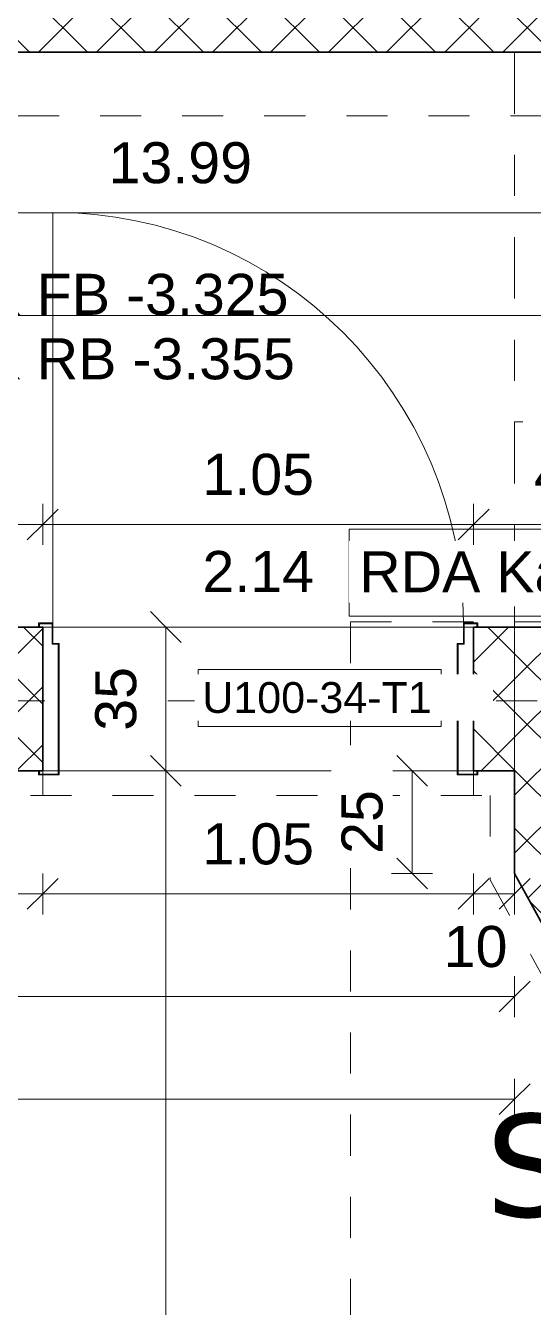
# Model space of a CAD drawing. Header units: metres. Extents: x -86 to 44, y -23 to 39.
# Drawn here: x -23.355 to -22.117, y 14.915 to 18.036 of the extents above; entities that cross this region are included whole.
import ezdxf

# ---------------------------------------------------------------- set-up
doc = ezdxf.new("R2010")
doc.units = ezdxf.units.M
for name, pattern in [('_Rasterlinie_', [0.375, 0.2, -0.05, 0.075, -0.05]), ('_Verdeckte Linien_', [0.15, 0.1, -0.05]), ('Grundrissdarstellung Sturz', [0.25, 0.15, -0.05, 0, -0.05]), ('Strichpunkt - Fein', [0.2, 0.1, -0.05, 0, -0.05])]:
    doc.linetypes.add(name, pattern=pattern)
for name, color, linetype, lineweight in [('A-____-____-DIMS', 7, 'Continuous', 5), ('A-____-____-DIMS-50', 7, 'Continuous', 5), ('A-____-NOTE-TEXT', 7, 'Continuous', 9), ('A-DETL-____-HDLN', 7, '_Verdeckte Linien_', 9), ('A-DETL-GENF-OTLN', 7, 'Continuous', 9), ('A-DOOR-____-IDEN', 7, 'Continuous', 5), ('A-DOOR-____-OTLN', 7, 'Continuous', 9), ('A-DOOR-FRAM-MCUT', 7, 'Continuous', 9), ('A-DOOR-OPNG-OTLN', 7, 'Continuous', 9), ('A-FLOR-____-OTLN', 7, 'Continuous', 9), ('A-FLOR-____-OVHD', 7, 'Strichpunkt - Fein', 9), ('A-WALL-____-MCUT', 7, 'Continuous', 35), ('A-WALL-____-PATT', 7, 'Continuous', 35), ('G-____-____-DIMS', 7, 'Continuous', 5), ('S-GRID-____-OTLN', 7, 'Continuous', 5)]:
    doc.layers.add(name, color=color, linetype=linetype, lineweight=lineweight)
doc.layers.add('S-GRID-____-IDEN', color=7, linetype='Continuous', lineweight=9, true_color=0x5555aa)
doc.styles.add('Arial_1', font='arial.ttf', dxfattribs={"height": 0.1})
doc.styles.add('Arial_2', font='arial.ttf', dxfattribs={"height": 0.075})
doc.styles.add('Verdana_B', font='verdana.ttf', dxfattribs={"height": 0.25})
doc.dimstyles.new('Arial_2_00mm_fein', dxfattribs={"dimscale": 0.3048, "dimtxt": 0.102026, "dimasz": 0.246063, "dimexe": 0.164042, "dimexo": 0.0625, "dimgap": 0.123031, "dimtad": 1, "dimdec": 1, "dimlfac": 100, "dimrnd": 0.5, "dimdsep": 46, "dimtxsty": 'Arial_1', "dimblk1": 'OBLIQUE', "dimblk2": 'OBLIQUE', "dimsah": 1, "dimcen": 0.09, "dimazin": 0, "dimtfac": 1, "dimtdec": 4, "dimtix": 1, "dimtmove": 0, "dimatfit": 3, "dimfxl": 0.164042, "dimfxlon": 1, "dimtvp": 1, "dimtfill": 1, "dimtolj": 1, "dimtzin": 0, "dimarcsym": 2})
doc.dimstyles.new('Arial_2_00mm_fein_2', dxfattribs={"dimscale": 0.3048, "dimtxt": 0.102026, "dimasz": 0.246063, "dimexe": 0.164042, "dimexo": 0.0625, "dimgap": 0.123031, "dimtad": 1, "dimrnd": 0.005, "dimzin": 0, "dimdsep": 46, "dimtxsty": 'Arial_1', "dimblk1": 'OBLIQUE', "dimblk2": 'OBLIQUE', "dimsah": 1, "dimcen": 0.09, "dimazin": 0, "dimtfac": 1, "dimtdec": 4, "dimtix": 1, "dimtmove": 0, "dimatfit": 3, "dimfxl": 0.164042, "dimfxlon": 1, "dimtvp": 1, "dimtfill": 1, "dimtolj": 1, "dimtzin": 0, "dimarcsym": 2})
doc.dimstyles.new('SUB_Rohbau_fein', dxfattribs={"dimscale": 0.3048, "dimtxt": 0.102026, "dimasz": 0.246063, "dimexe": 0.164042, "dimexo": 0.0625, "dimgap": 0.123031, "dimtad": 1, "dimdec": 1, "dimlfac": 100, "dimrnd": 0.5, "dimdsep": 46, "dimtxsty": 'Arial_1', "dimblk1": 'OBLIQUE', "dimblk2": 'OBLIQUE', "dimsah": 1, "dimcen": 0.09, "dimazin": 0, "dimtfac": 1, "dimtdec": 4, "dimtix": 1, "dimtmove": 0, "dimatfit": 3, "dimfxl": 0.164042, "dimfxlon": 1, "dimtvp": 1, "dimtfill": 1, "dimtolj": 1, "dimtzin": 0, "dimarcsym": 2})
doc.dimstyles.new('SUB_Rohbau_fein_1', dxfattribs={"dimscale": 0.3048, "dimtxt": 0.102026, "dimasz": 0.246063, "dimexe": 0.164042, "dimexo": 0.0625, "dimgap": 0.123031, "dimtad": 1, "dimrnd": 0.005, "dimzin": 0, "dimdsep": 46, "dimtxsty": 'Arial_1', "dimblk1": 'OBLIQUE', "dimblk2": 'OBLIQUE', "dimsah": 1, "dimcen": 0.09, "dimazin": 0, "dimtfac": 1, "dimtdec": 4, "dimtix": 1, "dimtmove": 0, "dimatfit": 3, "dimfxl": 0.164042, "dimfxlon": 1, "dimtvp": 1, "dimtfill": 1, "dimtolj": 1, "dimtzin": 0, "dimarcsym": 2})
doc.dimstyles.new('SUB_Rohbau_fein_3', dxfattribs={"dimscale": 0.3048, "dimtxt": 0.102026, "dimasz": 0.246063, "dimexe": 0.164042, "dimexo": 0.0625, "dimgap": 0.123031, "dimtad": 1, "dimdec": 1, "dimlfac": 100, "dimrnd": 0.5, "dimdsep": 46, "dimtxsty": 'Arial_1', "dimblk1": 'OBLIQUE', "dimblk2": 'OBLIQUE', "dimsah": 1, "dimcen": 0.09, "dimazin": 0, "dimtfac": 1, "dimtdec": 4, "dimtix": 1, "dimtmove": 2, "dimatfit": 3, "dimfxl": 0.164042, "dimfxlon": 1, "dimtvp": 1, "dimtfill": 1, "dimtolj": 1, "dimtzin": 0, "dimarcsym": 2})
doc.dimstyles.new('SUB_Rohbau_fein_7', dxfattribs={"dimscale": 0.3048, "dimtxt": 0.102026, "dimasz": 0.246063, "dimexe": 0.164042, "dimexo": 0.0625, "dimgap": 0.123031, "dimtad": 1, "dimrnd": 0.005, "dimzin": 0, "dimdsep": 46, "dimtxsty": 'Arial_1', "dimblk1": 'OBLIQUE', "dimblk2": 'OBLIQUE', "dimsah": 1, "dimcen": 0.09, "dimazin": 0, "dimtfac": 1, "dimtdec": 4, "dimtix": 1, "dimtmove": 0, "dimatfit": 3, "dimfxl": 0.164042, "dimfxlon": 1, "dimtvp": 1, "dimtfill": 1, "dimtolj": 1, "dimtzin": 0, "dimarcsym": 2})
doc.dimstyles.new('SUB_Rohbau_fein_8', dxfattribs={"dimscale": 0.3048, "dimtxt": 0.102026, "dimasz": 0.246063, "dimexe": 0.164042, "dimexo": 0.0625, "dimgap": 0.123031, "dimtad": 1, "dimdec": 1, "dimlfac": 100, "dimrnd": 0.5, "dimdsep": 46, "dimtxsty": 'Arial_1', "dimblk1": 'OBLIQUE', "dimblk2": 'OBLIQUE', "dimsah": 1, "dimcen": 0.09, "dimazin": 0, "dimtfac": 1, "dimtdec": 4, "dimtix": 1, "dimtmove": 0, "dimatfit": 3, "dimfxl": 0.164042, "dimfxlon": 1, "dimtvp": 1, "dimtfill": 1, "dimtolj": 1, "dimtzin": 0, "dimarcsym": 2})
pattern_1 = [(45, (0, 0), (-0.07071068, 0.07071068), []), (135, (0, 0), (-0.07071068, -0.07071068), [])]

# ---------------------------------------------------------------- blocks, each defined once
blk = doc.blocks.new('TU DF 1 - Stahlzarge - stumpf einschlagend - ML - 1050 x 2140 - EI30-31610280--01_UG_OK_FFB_AF')
at = {"layer": 'A-DOOR-____-OTLN', "linetype": 'Grundrissdarstellung Sturz'}
for p, q in [((-0.525, 0.175), (0.525, 0.175)), ((-0.525, -0.175), (0.525, -0.175))]:
    blk.add_line(p, q, dxfattribs=at)
at = {"layer": 'A-DOOR-FRAM-MCUT'}
for p, q in [((-0.535, 0.185), (-0.485, 0.185)), ((-0.535, 0.175), (-0.535, 0.185)), ((-0.533, 0.175), (-0.535, 0.175)), ((-0.533, 0.183), (-0.533, 0.175)), ((-0.487, 0.183), (-0.533, 0.183)), ((-0.487, -0.133), (-0.487, 0.183)), ((-0.485, 0.185), (-0.485, -0.135)), ((0.485, 0.185), (0.535, 0.185)), ((0.485, -0.135), (0.485, 0.185)), ((0.487, 0.183), (0.487, -0.133)), ((0.533, 0.183), (0.487, 0.183)), ((0.533, 0.175), (0.533, 0.183)), ((0.535, 0.175), (0.533, 0.175)), ((0.535, 0.185), (0.535, 0.175)), ((-0.502, -0.133), (-0.487, -0.133)), ((-0.502, -0.183), (-0.502, -0.133)), ((-0.5, -0.135), (-0.5, -0.185)), ((-0.485, -0.135), (-0.5, -0.135)), ((0.5, -0.135), (0.485, -0.135)), ((0.487, -0.133), (0.502, -0.133)), ((0.5, -0.185), (0.5, -0.135)), ((0.502, -0.133), (0.502, -0.183)), ((-0.535, -0.175), (-0.533, -0.175)), ((-0.535, -0.185), (-0.535, -0.175)), ((-0.5, -0.185), (-0.535, -0.185)), ((-0.533, -0.175), (-0.533, -0.183)), ((-0.533, -0.183), (-0.502, -0.183)), ((0.535, -0.185), (0.5, -0.185)), ((0.502, -0.183), (0.533, -0.183)), ((0.533, -0.175), (0.535, -0.175)), ((0.533, -0.183), (0.533, -0.175)), ((0.535, -0.175), (0.535, -0.185))]:
    blk.add_line(p, q, dxfattribs=at)
at = {"layer": 'A-DOOR-OPNG-OTLN'}
blk.add_line((0.5, -0.185), (0.5, -1.185), dxfattribs=at)
blk.add_arc((0.5, -0.185), 1, 180, 270, dxfattribs=at)
blk = doc.blocks.new('TU Durchgang - Breite variabel - H_ 2475-32266134--01_UG_OK_FFB_AF')
at = {"layer": 'A-DOOR-____-OTLN', "linetype": 'Grundrissdarstellung Sturz'}
for p, q in [((-0.7, 0.1894), (0.7, 0.1894)), ((-0.7, -0.1606), (0.7, -0.1606))]:
    blk.add_line(p, q, dxfattribs=at)
blk = doc.blocks.new('DE_Detailverweis - mit_Rahmen-56961560--01_UG_OK_FFB_AF')
at = {"layer": 'A-DETL-GENF-OTLN', "color": 30, "linetype": 'Strichpunkt - Fein', "true_color": 0xff8000}
blk.add_line((38.935, 0), (0, 0), dxfattribs=at)
blk = doc.blocks.new('DE_Detailverweis - mit_Rahmen-56961640--01_UG_OK_FFB_AF')
at = {"layer": 'A-DETL-GENF-OTLN', "color": 30, "linetype": 'Strichpunkt - Fein', "true_color": 0xff8000}
for q in [(19.26, 34.7174), (0, 0)]:
    blk.add_line((0, 34.7174), q, dxfattribs=at)
blk = doc.blocks.new('DIMBLOCK605--01_UG_OK_FFB_AF')
at = {"layer": 'A-____-____-DIMS-50'}
for p, q in [((-26.403, 15.9216), (-26.403, 15.9716)), ((-26.403, 15.9216), (-26.3655, 15.9591)), ((-23.313, 15.9216), (-23.313, 15.9716)), ((-23.313, 15.9216), (-23.2755, 15.9591)), ((-26.403, 15.9216), (-26.4405, 15.8841)), ((-26.403, 15.9216), (-23.313, 15.9216)), ((-26.403, 15.9216), (-26.403, 15.8716)), ((-23.313, 15.9216), (-23.3505, 15.8841)), ((-23.313, 15.9216), (-23.313, 15.8716))]:
    blk.add_line(p, q, dxfattribs=at)
at = {"layer": 'A-____-____-DIMS-50', "color": 0, "insert": (-24.9937, 16.0936), "char_height": 0.1, "width": 0.325653, "attachment_point": 1, "line_spacing_factor": 0.941778, "style": 'Arial_1', "bg_fill": 3, "box_fill_scale": 1.25, "bg_fill_color": 256, "bg_fill_true_color": 13158600, "bg_fill_transparency": 0}
blk.add_mtext('3.09', dxfattribs=at)
blk = doc.blocks.new('_Oblique')
at = {"color": 0, "linetype": 'ByBlock', "lineweight": -2}
blk.add_line((-0.5, -0.5), (0.5, 0.5), dxfattribs=at)
blk = doc.blocks.new('DIMBLOCK606--01_UG_OK_FFB_AF')
at = {"layer": 'A-____-____-DIMS-50'}
for p, q in [((-23.313, 15.9216), (-23.313, 15.9716)), ((-23.313, 15.9216), (-23.2755, 15.9591)), ((-22.263, 15.9216), (-22.263, 15.9716)), ((-22.263, 15.9216), (-22.2255, 15.9591)), ((-23.313, 15.9216), (-23.3505, 15.8841)), ((-23.313, 15.9216), (-22.263, 15.9216)), ((-23.313, 15.9216), (-23.313, 15.8716)), ((-22.263, 15.9216), (-22.3005, 15.8841)), ((-22.263, 15.9216), (-22.263, 15.8716))]:
    blk.add_line(p, q, dxfattribs=at)
at = {"layer": 'A-____-____-DIMS-50', "color": 0, "insert": (-22.9237, 16.0936), "char_height": 0.1, "width": 0.325653, "attachment_point": 1, "line_spacing_factor": 0.941778, "style": 'Arial_1', "bg_fill": 3, "box_fill_scale": 1.25, "bg_fill_color": 256, "bg_fill_true_color": 13158600, "bg_fill_transparency": 0}
blk.add_mtext('1.05', dxfattribs=at)
blk = doc.blocks.new('DIMBLOCK607--01_UG_OK_FFB_AF')
at = {"layer": 'A-____-____-DIMS-50'}
for p, q in [((-22.263, 15.9216), (-22.263, 15.9716)), ((-22.263, 15.9216), (-22.2255, 15.9591)), ((-22.163, 15.9216), (-22.163, 15.9716)), ((-22.163, 15.9216), (-22.1255, 15.9591)), ((-22.263, 15.9216), (-22.3005, 15.8841)), ((-22.263, 15.9216), (-22.163, 15.9216)), ((-22.263, 15.9216), (-22.263, 15.8716)), ((-22.163, 15.9216), (-22.2005, 15.8841)), ((-22.163, 15.9216), (-22.163, 15.8716))]:
    blk.add_line(p, q, dxfattribs=at)
at = {"layer": 'A-____-____-DIMS-50', "color": 0, "insert": (-22.3359, 15.8436), "char_height": 0.1, "width": 0.186088, "attachment_point": 1, "line_spacing_factor": 0.941778, "style": 'Arial_1', "bg_fill": 3, "box_fill_scale": 1.25, "bg_fill_color": 256, "bg_fill_true_color": 13158600, "bg_fill_transparency": 0}
blk.add_mtext('10', dxfattribs=at)
blk = doc.blocks.new('DIMBLOCK609--01_UG_OK_FFB_AF')
at = {"layer": 'A-____-____-DIMS-50'}
for p, q in [((-32.408, 15.6716), (-32.408, 15.7216)), ((-32.408, 15.6716), (-32.3705, 15.7091)), ((-22.163, 15.6716), (-22.163, 15.7216)), ((-22.163, 15.6716), (-22.1255, 15.7091)), ((-32.408, 15.6716), (-32.4455, 15.6341)), ((-32.408, 15.6716), (-22.163, 15.6716)), ((-32.408, 15.6716), (-32.408, 15.6216)), ((-22.163, 15.6716), (-22.2005, 15.6341)), ((-22.163, 15.6716), (-22.163, 15.6216))]:
    blk.add_line(p, q, dxfattribs=at)
at = {"layer": 'A-____-____-DIMS-50', "color": 0, "insert": (-27.486, 15.8436), "char_height": 0.1, "width": 0.481134, "attachment_point": 1, "line_spacing_factor": 0.941778, "style": 'Arial_1', "bg_fill": 3, "box_fill_scale": 1.25, "bg_fill_color": 256, "bg_fill_true_color": 13158600, "bg_fill_transparency": 0}
blk.add_mtext('10.24\\A2\\H0.5x;\\S5^  ;\\H2x;', dxfattribs=at)
blk = doc.blocks.new('DIMBLOCK617--01_UG_OK_FFB_AF')
at = {"layer": 'A-____-____-DIMS-50'}
for p, q in [((-26.403, 15.4216), (-26.403, 15.4716)), ((-26.403, 15.4216), (-26.3655, 15.4591)), ((-22.163, 15.4216), (-22.163, 15.4716)), ((-22.163, 15.4216), (-22.1255, 15.4591)), ((-26.403, 15.4216), (-26.4405, 15.3841)), ((-26.403, 15.4216), (-22.163, 15.4216)), ((-26.403, 15.4216), (-26.403, 15.3716)), ((-22.163, 15.4216), (-22.2005, 15.3841)), ((-22.163, 15.4216), (-22.163, 15.3716))]:
    blk.add_line(p, q, dxfattribs=at)
at = {"layer": 'A-____-____-DIMS-50', "color": 0, "insert": (-24.4187, 15.5936), "char_height": 0.1, "width": 0.325653, "attachment_point": 1, "line_spacing_factor": 0.941778, "style": 'Arial_1', "bg_fill": 3, "box_fill_scale": 1.25, "bg_fill_color": 256, "bg_fill_true_color": 13158600, "bg_fill_transparency": 0}
blk.add_mtext('4.24', dxfattribs=at)
blk = doc.blocks.new('DIMBLOCK733--01_UG_OK_FFB_AF')
at = {"layer": 'A-____-____-DIMS-50'}
for p, q in [((-23.013, 16.2216), (-23.0505, 16.2591)), ((-23.013, 16.2216), (-23.063, 16.2216)), ((-23.013, -2.0534), (-23.013, 16.2216)), ((-23.013, 16.2216), (-22.9755, 16.1841)), ((-23.013, 16.2216), (-22.963, 16.2216)), ((-23.013, -2.0534), (-23.0505, -2.0159)), ((-23.013, -2.0534), (-23.063, -2.0534)), ((-23.013, -2.0534), (-22.9755, -2.0909)), ((-23.013, -2.0534), (-22.963, -2.0534))]:
    blk.add_line(p, q, dxfattribs=at)
at = {"layer": 'A-____-____-DIMS-50', "color": 0, "insert": (-23.185, 6.8836), "char_height": 0.1, "width": 0.481134, "attachment_point": 1, "rotation": 90, "line_spacing_factor": 0.941778, "style": 'Arial_1', "bg_fill": 3, "box_fill_scale": 1.25, "bg_fill_color": 256, "bg_fill_true_color": 13158600, "bg_fill_transparency": 0}
blk.add_mtext('18.27\\A2\\H0.5x;\\S5^  ;\\H2x;', dxfattribs=at)
blk = doc.blocks.new('DIMBLOCK734--01_UG_OK_FFB_AF')
at = {"layer": 'A-____-____-DIMS-50'}
for p, q in [((-23.013, 16.5716), (-23.0505, 16.6091)), ((-23.013, 16.5716), (-23.063, 16.5716)), ((-23.013, 16.2216), (-23.013, 16.5716)), ((-23.013, 16.5716), (-22.9755, 16.5341)), ((-23.013, 16.5716), (-22.963, 16.5716)), ((-23.013, 16.2216), (-23.0505, 16.2591)), ((-23.013, 16.2216), (-23.063, 16.2216)), ((-23.013, 16.2216), (-22.9755, 16.1841)), ((-23.013, 16.2216), (-22.963, 16.2216))]:
    blk.add_line(p, q, dxfattribs=at)
at = {"layer": 'A-____-____-DIMS-50', "color": 0, "insert": (-23.185, 16.319), "char_height": 0.1, "width": 0.186088, "attachment_point": 1, "rotation": 90, "line_spacing_factor": 0.941778, "style": 'Arial_1', "bg_fill": 3, "box_fill_scale": 1.25, "bg_fill_color": 256, "bg_fill_true_color": 13158600, "bg_fill_transparency": 0}
blk.add_mtext('35', dxfattribs=at)
blk = doc.blocks.new('DIMBLOCK1268--01_UG_OK_FFB_AF')
at = {"layer": 'A-____-____-DIMS-50'}
for p, q in [((-32.408, 16.8216), (-32.408, 16.8716)), ((-32.408, 16.8216), (-32.3705, 16.8591)), ((-23.313, 16.8216), (-23.313, 16.8716)), ((-23.313, 16.8216), (-23.2755, 16.8591)), ((-32.408, 16.8216), (-32.4455, 16.7841)), ((-32.408, 16.8216), (-23.313, 16.8216)), ((-32.408, 16.8216), (-32.408, 16.7716)), ((-23.313, 16.8216), (-23.3505, 16.7841)), ((-23.313, 16.8216), (-23.313, 16.7716))]:
    blk.add_line(p, q, dxfattribs=at)
at = {"layer": 'A-____-____-DIMS-50', "color": 0, "insert": (-28.0222, 16.9936), "char_height": 0.1, "width": 0.388091, "attachment_point": 1, "line_spacing_factor": 0.941778, "style": 'Arial_1', "bg_fill": 3, "box_fill_scale": 1.25, "bg_fill_color": 256, "bg_fill_true_color": 13158600, "bg_fill_transparency": 0}
blk.add_mtext('9.09\\A2\\H0.5x;\\S5^  ;\\H2x;', dxfattribs=at)
blk = doc.blocks.new('DIMBLOCK1269--01_UG_OK_FFB_AF')
at = {"layer": 'A-____-____-DIMS-50'}
for p, q in [((-23.313, 16.8216), (-23.313, 16.8716)), ((-23.313, 16.8216), (-23.2755, 16.8591)), ((-22.263, 16.8216), (-22.263, 16.8716)), ((-22.263, 16.8216), (-22.2255, 16.8591)), ((-23.313, 16.8216), (-23.3505, 16.7841)), ((-23.313, 16.8216), (-22.263, 16.8216)), ((-23.313, 16.8216), (-23.313, 16.7716)), ((-22.263, 16.8216), (-22.3005, 16.7841)), ((-22.263, 16.8216), (-22.263, 16.7716))]:
    blk.add_line(p, q, dxfattribs=at)
at = {"layer": 'A-____-____-DIMS-50', "color": 0, "char_height": 0.1, "width": 0.325653, "attachment_point": 1, "line_spacing_factor": 0.941778, "style": 'Arial_1', "bg_fill": 3, "box_fill_scale": 1.25, "bg_fill_color": 256, "bg_fill_true_color": 13158600, "bg_fill_transparency": 0}
for s, insert in [('1.05', (-22.9237, 16.9936)), ('2.14', (-22.9237, 16.7569))]:
    blk.add_mtext(s, dxfattribs=dict(at, insert=insert))
blk = doc.blocks.new('DIMBLOCK1270--01_UG_OK_FFB_AF')
at = {"layer": 'A-____-____-DIMS-50'}
for p, q in [((-22.263, 16.8216), (-22.263, 16.8716)), ((-22.263, 16.8216), (-22.2255, 16.8591)), ((-21.813, 16.8216), (-21.813, 16.8716)), ((-21.813, 16.8216), (-21.7755, 16.8591)), ((-22.263, 16.8216), (-22.3005, 16.7841)), ((-22.263, 16.8216), (-21.813, 16.8216)), ((-22.263, 16.8216), (-22.263, 16.7716)), ((-21.813, 16.8216), (-21.8505, 16.7841)), ((-21.813, 16.8216), (-21.813, 16.7716))]:
    blk.add_line(p, q, dxfattribs=at)
at = {"layer": 'A-____-____-DIMS-50', "color": 0, "insert": (-22.1156, 16.9936), "char_height": 0.1, "width": 0.186088, "attachment_point": 1, "line_spacing_factor": 0.941778, "style": 'Arial_1', "bg_fill": 3, "box_fill_scale": 1.25, "bg_fill_color": 256, "bg_fill_true_color": 13158600, "bg_fill_transparency": 0}
blk.add_mtext('45', dxfattribs=at)
blk = doc.blocks.new('DIMBLOCK1303--01_UG_OK_FFB_AF')
at = {"layer": 'A-____-____-DIMS-50'}
for p, q in [((-29.973, 17.5806), (-29.973, 17.6306)), ((-29.973, 17.5806), (-29.9355, 17.6181)), ((-15.983, 17.5806), (-15.983, 17.6306)), ((-15.983, 17.5806), (-15.9455, 17.6181)), ((-29.973, 17.5806), (-30.0105, 17.5431)), ((-29.973, 17.5806), (-15.983, 17.5806)), ((-29.973, 17.5806), (-29.973, 17.5306)), ((-15.983, 17.5806), (-16.0205, 17.5431)), ((-15.983, 17.5806), (-15.983, 17.5306))]:
    blk.add_line(p, q, dxfattribs=at)
at = {"layer": 'A-____-____-DIMS-50', "color": 0, "insert": (-23.1525, 17.7526), "char_height": 0.1, "width": 0.418697, "attachment_point": 1, "line_spacing_factor": 0.941778, "style": 'Arial_1', "bg_fill": 3, "box_fill_scale": 1.25, "bg_fill_color": 256, "bg_fill_true_color": 13158600, "bg_fill_transparency": 0}
blk.add_mtext('13.99', dxfattribs=at)
blk = doc.blocks.new('DIMBLOCK1316--01_UG_OK_FFB_AF')
at = {"layer": 'A-____-____-DIMS-50'}
for p, q in [((-32.408, 17.3306), (-32.408, 17.3806)), ((-32.408, 17.3306), (-32.3705, 17.3681)), ((-15.983, 17.3306), (-15.983, 17.3806)), ((-15.983, 17.3306), (-15.9455, 17.3681)), ((-32.408, 17.3306), (-32.4455, 17.2931)), ((-32.408, 17.3306), (-15.983, 17.3306)), ((-32.408, 17.3306), (-32.408, 17.2806)), ((-15.983, 17.3306), (-16.0205, 17.2931)), ((-15.983, 17.3306), (-15.983, 17.2806))]:
    blk.add_line(p, q, dxfattribs=at)
at = {"layer": 'A-____-____-DIMS-50', "color": 0, "insert": (-24.396, 17.5026), "char_height": 0.1, "width": 0.481134, "attachment_point": 1, "line_spacing_factor": 0.941778, "style": 'Arial_1', "bg_fill": 3, "box_fill_scale": 1.25, "bg_fill_color": 256, "bg_fill_true_color": 13158600, "bg_fill_transparency": 0}
blk.add_mtext('16.42\\A2\\H0.5x;\\S5^  ;\\H2x;', dxfattribs=at)
blk = doc.blocks.new('DIMBLOCK1799--01_UG_OK_FFB_AF')
at = {"layer": 'A-____-____-DIMS-50'}
for p, q in [((-22.413, 16.2216), (-22.4505, 16.2591)), ((-22.413, 16.2216), (-22.463, 16.2216)), ((-22.413, 15.9716), (-22.413, 16.2216)), ((-22.413, 16.2216), (-22.3755, 16.1841)), ((-22.413, 16.2216), (-22.363, 16.2216)), ((-22.413, 15.9716), (-22.4505, 16.0091)), ((-22.413, 15.9716), (-22.463, 15.9716)), ((-22.413, 15.9716), (-22.3755, 15.9341)), ((-22.413, 15.9716), (-22.363, 15.9716))]:
    blk.add_line(p, q, dxfattribs=at)
at = {"layer": 'A-____-____-DIMS-50', "color": 0, "insert": (-22.585, 16.019), "char_height": 0.1, "width": 0.186088, "attachment_point": 1, "rotation": 90, "line_spacing_factor": 0.941778, "style": 'Arial_1', "bg_fill": 3, "box_fill_scale": 1.25, "bg_fill_color": 256, "bg_fill_true_color": 13158600, "bg_fill_transparency": 0}
blk.add_mtext('25', dxfattribs=at)

msp = doc.modelspace()

# ---------------------------------------------------------------- hatches: boundary and pattern name
at = {"layer": 'A-WALL-____-PATT', "lineweight": 9}
h = msp.add_hatch(dxfattribs=at)
h.set_pattern_fill('FP_1', color=256, style=0, pattern_type=2)
h.set_pattern_definition(pattern_1)
h.paths.add_polyline_path([(-25.0335, 17.9716), (-16.283, 17.9716), (-16.283, 18.2716), (-25.493, 18.2716), (-25.493, 17.9716)])
h = msp.add_hatch(dxfattribs=at)
h.set_pattern_fill('FP_1', color=256, style=0, pattern_type=2)
h.set_pattern_definition(pattern_1)
h.paths.add_polyline_path([(-22.163, 16.2216), (-22.163, 16.2216), (-22.163, 16.5716), (-22.263, 16.5716), (-22.263, 16.2216)])
h.paths.add_polyline_path([(-23.658, 16.2216), (-23.313, 16.2216), (-23.313, 16.5716), (-32.708, 16.5716), (-32.708, 16.2216), (-24.158, 16.2216)])
h = msp.add_hatch(dxfattribs=at)
h.set_pattern_fill('FP_1', color=256, style=0, pattern_type=2)
h.set_pattern_definition(pattern_1)
h.paths.add_polyline_path([(-21.813, 15.329), (-21.813, 16.5716), (-22.163, 16.5716), (-22.163, 15.9716), (-21.9766, 15.6293)])

# ---------------------------------------------------------------- linework, layer by layer
at = {"layer": 'A-____-NOTE-TEXT', "color": 30, "lineweight": 5, "true_color": 0xff8000, "flags": 128}
msp.add_lwpolyline([(-22.5666, 16.8102), (-21.2861, 16.8102), (-21.2861, 16.5982), (-22.5666, 16.5982)], close=True, dxfattribs=at)
at = {"layer": 'A-DETL-____-HDLN'}
msp.add_line((-13.943, 17.0716), (-22.163, 17.0716), dxfattribs=at)
at = {"layer": 'A-DOOR-____-IDEN', "flags": 128}
msp.add_lwpolyline([(-22.9341, 16.4684), (-22.3421, 16.4684), (-22.3421, 16.3294), (-22.9341, 16.3294)], close=True, dxfattribs=at)
at = {"layer": 'A-FLOR-____-OTLN'}
for p, q in [((-23.313, 16.5716), (-23.29, 16.5716)), ((-23.288, 16.5716), (-22.288, 16.5716)), ((-22.286, 16.5716), (-22.263, 16.5716)), ((-23.275, 16.2216), (-23.313, 16.2216)), ((-22.303, 16.2216), (-23.2731, 16.2216)), ((-22.263, 16.2216), (-22.301, 16.2216))]:
    msp.add_line(p, q, dxfattribs=at)
at = {"layer": 'A-FLOR-____-OVHD'}
for p, q in [((-23.313, 16.2216), (-23.313, 16.1616)), ((-22.263, 16.1616), (-22.263, 16.2216)), ((-26.343, 16.1616), (-22.223, 16.1616)), ((-22.223, 16.1616), (-22.223, 15.9563)), ((-22.223, 15.9563), (-19.998, 11.8717))]:
    msp.add_line(p, q, dxfattribs=at)
at = {"layer": 'A-WALL-____-MCUT'}
for p, q in [((-29.973, 17.9716), (-15.983, 17.9716)), ((-23.313, 16.5716), (-32.408, 16.5716)), ((-23.313, 16.2216), (-23.313, 16.5716)), ((-22.263, 16.5716), (-22.263, 16.2216)), ((-21.713, 16.5716), (-22.263, 16.5716)), ((-26.403, 16.2216), (-23.313, 16.2216)), ((-22.263, 16.2216), (-22.163, 16.2216)), ((-22.163, 16.2216), (-22.163, 15.9716)), ((-22.163, 15.9716), (-19.938, 11.887))]:
    msp.add_line(p, q, dxfattribs=at)
at = {"layer": 'A-WALL-____-MCUT', "lineweight": 9}
msp.add_line((-22.163, 16.2216), (-22.163, 16.5716), dxfattribs=at)
at = {"layer": 'S-GRID-____-OTLN', "color": 8, "linetype": '_Rasterlinie_', "true_color": 0x808080}
msp.add_line((-33.508, 16.3916), (28.7515, 16.3916), dxfattribs=at)

# ---------------------------------------------------------------- block references
at = {"layer": 'A-DETL-GENF-OTLN', "color": 30, "true_color": 0xff8000}
for name, p in [('DE_Detailverweis - mit_Rahmen-56961560--01_UG_OK_FFB_AF', (-33.008, 17.8166)), ('DE_Detailverweis - mit_Rahmen-56961640--01_UG_OK_FFB_AF', (-22.563, -18.1334))]:
    msp.add_blockref(name, p, dxfattribs=at)
at = {"layer": 'A-DOOR-____-OTLN'}
for name, p, rotation in [('TU Durchgang - Breite variabel - H_ 2475-32266134--01_UG_OK_FFB_AF', (-22.0024, 17.2716), 270), ('TU DF 1 - Stahlzarge - stumpf einschlagend - ML - 1050 x 2140 - EI30-31610280--01_UG_OK_FFB_AF', (-22.788, 16.3966), 180)]:
    msp.add_blockref(name, p, dxfattribs=dict(at, rotation=rotation))

# ---------------------------------------------------------------- texts
at = {"layer": 'G-____-____-DIMS', "insert": (-23.568, 17.432), "char_height": 0.1, "width": 1.039397, "attachment_point": 1, "line_spacing_factor": 0.941778, "style": 'Arial_1'}
msp.add_mtext('OK FB -3.325\\POK RB -3.355', dxfattribs=at)
at = {"layer": 'S-GRID-____-IDEN', "color": 8, "lineweight": 5, "true_color": 0x808080, "insert": (-22.2345, 15.3857), "char_height": 0.25, "width": 0.593249, "attachment_point": 1, "style": 'Verdana_B'}
msp.add_mtext('S3', dxfattribs=at)

# ---------------------------------------------------------------- dimensions: what is measured, and where the dimension line sits
at = {"layer": 'A-____-____-DIMS'}
dim = msp.add_linear_dim(base=(-23.313, 15.9216), p1=(-26.403, 15.9716), p2=(-23.313, 15.9716), dimstyle='SUB_Rohbau_fein_1', override={"dimpost": '<>', "dimfxl": 3.09}, dxfattribs=at)
dim.commit()
dim.dimension.update_dxf_attribs({"geometry": 'DIMBLOCK605--01_UG_OK_FFB_AF', "text_midpoint": (-24.858, 16.0102)})

# ---------------------------------------------------------------- next in the draw order: texts
at = {"layer": 'A-____-NOTE-TEXT', "color": 30, "lineweight": 5, "true_color": 0xff8000, "insert": (-22.5416, 16.7563), "char_height": 0.1, "width": 1.48713, "attachment_point": 1, "style": 'Arial_1', "bg_fill": 3, "box_fill_scale": 1.25, "bg_fill_color": 256, "bg_fill_true_color": 13158600, "bg_fill_transparency": 0}
msp.add_mtext('RDA Kanal, s. Plan', dxfattribs=at)
at = {"layer": 'A-DOOR-____-IDEN', "insert": (-22.9241, 16.4375), "char_height": 0.075, "width": 0.689451, "attachment_point": 1, "style": 'Arial_2', "bg_fill": 3, "box_fill_scale": 1.25, "bg_fill_color": 256, "bg_fill_true_color": 13158600, "bg_fill_transparency": 0}
msp.add_mtext('U100-34-T1', dxfattribs=at)

# ---------------------------------------------------------------- next in the draw order: dimensions: what is measured, and where the dimension line sits
at = {"layer": 'A-____-____-DIMS'}
for base, p1, p2, dimstyle, override, picture, middle in [((-15.983, 17.5806), (-29.973, 17.6306), (-15.983, 17.6306), 'Arial_2_00mm_fein_2', {"dimpost": '<>', "dimfxl": 13.99}, 'DIMBLOCK1303--01_UG_OK_FFB_AF', (-22.978, 17.6692)), ((-22.263, 15.9216), (-23.313, 15.9716), (-22.263, 15.9716), 'SUB_Rohbau_fein_1', {"dimpost": '<>', "dimfxl": 1.05}, 'DIMBLOCK606--01_UG_OK_FFB_AF', (-22.788, 16.0101))]:
    dim = msp.add_linear_dim(base=base, p1=p1, p2=p2, dimstyle=dimstyle, override=override, dxfattribs=at)
    dim.commit()
    dim.dimension.update_dxf_attribs({"geometry": picture, "text_midpoint": middle})
dim = msp.add_linear_dim(base=(-23.313, 16.8216), p1=(-32.408, 16.8716), p2=(-23.313, 16.8716), text='\\A1;9.09\\Q;{\\A1;{\\H0.5x;\\S5^ ;}}', dimstyle='Arial_2_00mm_fein_2', override={"dimpost": '<>', "dimfxl": 9.095}, dxfattribs=at)
dim.commit()
dim.dimension.update_dxf_attribs({"geometry": 'DIMBLOCK1268--01_UG_OK_FFB_AF', "text_midpoint": (-27.8605, 16.9101)})

# ---------------------------------------------------------------- next in the draw order: texts
at = {"layer": 'A-____-NOTE-TEXT', "color": 30, "lineweight": 5, "true_color": 0xff8000, "insert": (-22.5416, 16.7563), "char_height": 0.1, "width": 1.48713, "attachment_point": 1, "style": 'Arial_1', "bg_fill": 3, "box_fill_scale": 1.25, "bg_fill_color": 256, "bg_fill_true_color": 13158600, "bg_fill_transparency": 0}
msp.add_mtext('RDA Kanal, s. Plan', dxfattribs=at)

# ---------------------------------------------------------------- next in the draw order: dimensions: what is measured, and where the dimension line sits
at = {"layer": 'A-____-____-DIMS'}
dim = msp.add_linear_dim(base=(-15.983, 17.3306), p1=(-32.408, 17.3806), p2=(-15.983, 17.3806), text='\\A1;16.42\\Q;{\\A1;{\\H0.5x;\\S5^ ;}}', dimstyle='SUB_Rohbau_fein_7', override={"dimpost": '<>', "dimfxl": 16.425}, dxfattribs=at)
dim.commit()
dim.dimension.update_dxf_attribs({"geometry": 'DIMBLOCK1316--01_UG_OK_FFB_AF', "text_midpoint": (-24.1955, 17.4192)})
dim = msp.add_linear_dim(base=(-22.163, 15.9216), p1=(-22.263, 15.9716), p2=(-22.163, 15.9716), dimstyle='SUB_Rohbau_fein_3', override={"dimpost": '<>', "dimfxl": 0.1}, dxfattribs=at)
dim.commit()
dim.dimension.update_dxf_attribs({"geometry": 'DIMBLOCK607--01_UG_OK_FFB_AF', "text_midpoint": (-22.2428, 15.7769), "dimtype": 160})

# ---------------------------------------------------------------- next in the draw order: dimensions: what is measured, and where the dimension line sits
for base, p1, p2, text, dimstyle, override, picture, middle in [((-22.263, 16.8216), (-23.313, 16.8716), (-22.263, 16.8716), '<>\\X2.14', 'Arial_2_00mm_fein_2', {"dimpost": '<>', "dimfxl": 1.05}, 'DIMBLOCK1269--01_UG_OK_FFB_AF', (-22.788, 16.8216)), ((-22.163, 15.6716), (-32.408, 15.7216), (-22.163, 15.7216), '\\A1;10.24\\Q;{\\A1;{\\H0.5x;\\S5^ ;}}', 'SUB_Rohbau_fein_1', {"dimpost": '<>', "dimfxl": 10.245}, 'DIMBLOCK609--01_UG_OK_FFB_AF', (-27.2855, 15.7601))]:
    dim = msp.add_linear_dim(base=base, p1=p1, p2=p2, text=text, dimstyle=dimstyle, override=override, dxfattribs=at)
    dim.commit()
    dim.dimension.update_dxf_attribs({"geometry": picture, "text_midpoint": middle})
dim = msp.add_linear_dim(base=(-22.413, 16.2216), p1=(-22.363, 15.9716), p2=(-22.463, 16.2216), angle=90, dimstyle='SUB_Rohbau_fein_8', override={"dimpost": '<>', "dimfxl": 0.269262}, dxfattribs=at)
dim.commit()
dim.dimension.update_dxf_attribs({"geometry": 'DIMBLOCK1799--01_UG_OK_FFB_AF', "text_midpoint": (-22.5016, 16.0966)})

# ---------------------------------------------------------------- next in the draw order: dimensions: what is measured, and where the dimension line sits
for base, p1, p2, dimstyle, override, picture, middle in [((-21.813, 16.8216), (-22.263, 16.8716), (-21.813, 16.7716), 'Arial_2_00mm_fein', {"dimpost": '<>', "dimfxl": 0.460977}, 'DIMBLOCK1270--01_UG_OK_FFB_AF', (-22.038, 16.9099)), ((-22.163, 15.4216), (-26.403, 15.4716), (-22.163, 15.4716), 'SUB_Rohbau_fein_1', {"dimpost": '<>', "dimfxl": 4.24}, 'DIMBLOCK617--01_UG_OK_FFB_AF', (-24.283, 15.5093))]:
    dim = msp.add_linear_dim(base=base, p1=p1, p2=p2, dimstyle=dimstyle, override=override, dxfattribs=at)
    dim.commit()
    dim.dimension.update_dxf_attribs({"geometry": picture, "text_midpoint": middle})

# ---------------------------------------------------------------- next in the draw order: dimensions: what is measured, and where the dimension line sits
dim = msp.add_linear_dim(base=(-23.013, 16.2216), p1=(-23.063, -2.0534), p2=(-23.063, 16.2216), angle=90, text='\\A1;18.27\\Q;{\\A1;{\\H0.5x;\\S5^ ;}}', dimstyle='SUB_Rohbau_fein_1', override={"dimpost": '<>', "dimfxl": 18.275004}, dxfattribs=at)
dim.commit()
dim.dimension.update_dxf_attribs({"geometry": 'DIMBLOCK733--01_UG_OK_FFB_AF', "text_midpoint": (-23.1016, 7.0841)})

# ---------------------------------------------------------------- next in the draw order: dimensions: what is measured, and where the dimension line sits
dim = msp.add_linear_dim(base=(-23.013, 16.5716), p1=(-23.063, 16.2216), p2=(-23.063, 16.5716), angle=90, dimstyle='SUB_Rohbau_fein', override={"dimpost": '<>', "dimfxl": 0.35}, dxfattribs=at)
dim.commit()
dim.dimension.update_dxf_attribs({"geometry": 'DIMBLOCK734--01_UG_OK_FFB_AF', "text_midpoint": (-23.1016, 16.3966)})

doc.saveas('drawing.dxf')
